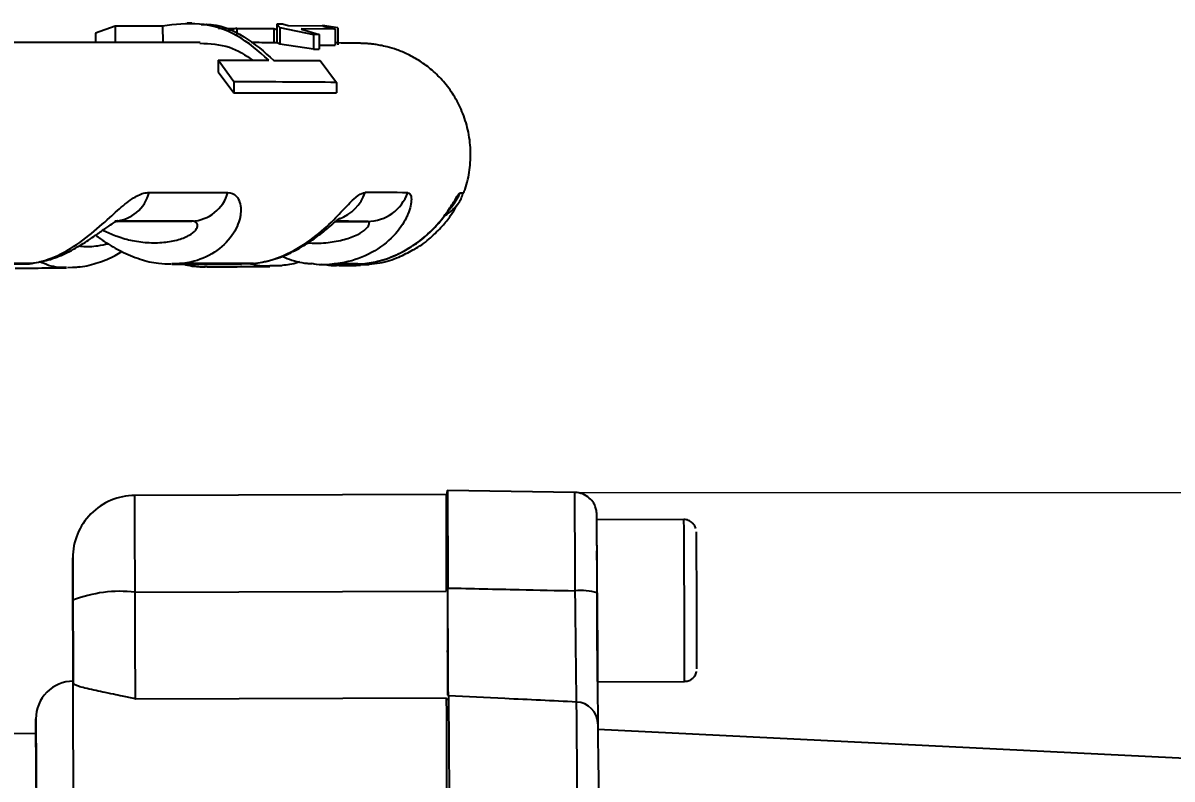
# Model space of a CAD drawing. Header units: millimetres. Extents: x 2451 to 4400, y 944 to 2322.
# Drawn here: x 3946.4 to 4038.7, y 2126.7 to 2187.4 of the extents above; entities that cross this region are included whole.
import ezdxf

# ---------------------------------------------------------------- set-up
doc = ezdxf.new("R2010")
doc.units = ezdxf.units.MM
doc.layers.add('标注', color=3, linetype='Continuous', lineweight=13)
doc.styles.add('SLDTEXTSTYLE1', font='txt.shx', dxfattribs={"width": 0.7, "bigfont": 'gbcbig.shx'})
doc.dimstyles.new('SLDDIMSTYLE12$0', dxfattribs={"dimtxt": 12, "dimasz": 10, "dimexe": 0, "dimexo": 0.0625, "dimgap": 0.875, "dimtad": 1, "dimdec": 1, "dimlfac": 1.8, "dimrnd": 1e-09, "dimzin": 12, "dimdsep": 46, "dimtxsty": 'SLDTEXTSTYLE1', "dimcen": 0.09, "dimdle": 8.16, "dimclrd": 3, "dimclre": 3, "dimadec": 0, "dimazin": 3, "dimtfac": 1, "dimtdec": 1, "dimtofl": 0, "dimtmove": 0, "dimatfit": 3, "dimfxl": 0, "dimfrac": 2, "dimtolj": 1, "dimlwd": 5, "dimlwe": 5, "dimarcsym": 0})

# ---------------------------------------------------------------- blocks, each defined once
blk = doc.blocks.new('*D64')
at = {"layer": 'Defpoints', "color": 0, "transparency": 16777216}
for p in [(3990.759, 2149.696), (3981.136, 1921.669), (4182.564, 1921.669)]:
    blk.add_point(p, dxfattribs=at)
at = {"layer": '标注', "color": 3, "lineweight": 5, "transparency": 16777216}
blk.add_line((3990.822, 2149.696), (4182.564, 2149.696), dxfattribs=at)
at = {"layer": '标注', "color": 3, "linetype": 'Continuous', "lineweight": 5, "transparency": 16777216}
for p, q in [((4182.564, 2139.696), (4182.564, 1931.669)), ((3981.198, 1921.669), (4182.564, 1921.669))]:
    blk.add_line(p, q, dxfattribs=at)
at = {"layer": '标注', "color": 3, "transparency": 16777216}
for points in [[(4180.898, 2139.696), (4184.231, 2139.696), (4182.564, 2149.696)], [(4180.898, 1931.669), (4184.231, 1931.669), (4182.564, 1921.669)]]:
    blk.add_solid(points, dxfattribs=at)
at = {"layer": '标注', "color": 0, "transparency": 16777216, "insert": (4176.689, 2035.683), "char_height": 10, "attachment_point": 5, "rotation": 90, "style": 'SLDTEXTSTYLE1'}
blk.add_mtext('\\A1;230', dxfattribs=at)

msp = doc.modelspace()

# ---------------------------------------------------------------- linework, layer by layer
at = {"color": 7, "linetype": 'Continuous', "lineweight": 25}
for p, q in [((3953.849, 2187.139), (3952.252, 2186.57)), ((3957.654, 2187.14), (3953.849, 2187.139)), ((3953.849, 2187.139), (3953.853, 2185.822)), ((3957.654, 2187.14), (3957.658, 2185.821)), ((3962.149, 2186.961), (3963.607, 2186.974)), ((3963.607, 2186.974), (3962.85, 2186.727)), ((3963.607, 2186.974), (3963.609, 2186.474)), ((3966.595, 2186.931), (3963.608, 2186.91)), ((3966.595, 2186.931), (3966.598, 2185.809)), ((3966.819, 2186.854), (3966.595, 2186.931)), ((3966.818, 2187.304), (3967.076, 2187.032)), ((3967.279, 2187.303), (3966.818, 2187.304)), ((3966.818, 2187.304), (3966.823, 2185.806)), ((3967.076, 2187.032), (3969.771, 2186.46)), ((3967.076, 2187.032), (3967.08, 2185.704)), ((3967.748, 2187.163), (3967.279, 2187.303)), ((3970.519, 2187.148), (3967.748, 2187.163)), ((3971.523, 2186.9), (3968.771, 2186.918)), ((3968.771, 2186.918), (3968.804, 2186.909)), ((3968.804, 2186.909), (3970.236, 2186.458)), ((3971.718, 2186.994), (3970.5, 2187.19)), ((3970.519, 2187.148), (3971.523, 2186.9)), ((3971.523, 2186.9), (3971.527, 2185.618)), ((3971.718, 2186.994), (3971.723, 2185.63)), ((3952.252, 2186.57), (3952.254, 2185.822)), ((3970.236, 2186.458), (3969.771, 2186.46)), ((3969.771, 2186.46), (3969.775, 2185.29)), ((3970.236, 2186.458), (3970.24, 2185.289)), ((3967.08, 2185.704), (3966.85, 2185.795)), ((3969.775, 2185.29), (3967.08, 2185.704)), ((3969.775, 2185.29), (3970.24, 2185.289)), ((3970.239, 2185.624), (3971.527, 2185.618)), ((3963.367, 2182.677), (3962.123, 2184.411)), ((3962.123, 2184.411), (3966.184, 2184.393)), ((3962.123, 2184.411), (3962.126, 2183.456)), ((3966.588, 2184.391), (3970.299, 2184.372)), ((3970.299, 2184.372), (3971.615, 2182.62)), ((3962.126, 2183.456), (3963.37, 2181.788)), ((3963.367, 2182.677), (3963.37, 2181.788)), ((3971.615, 2182.62), (3971.618, 2181.779)), ((3954.012, 2171.455), (3959.999, 2171.48)), ((3971.553, 2171.448), (3974.123, 2171.457)), ((3946.665, 2168.06), (3946.936, 2168.062)), ((3946.936, 2168.062), (3947.263, 2168.099)), ((3947.263, 2168.099), (3947.018, 2168.072)), ((3950.008, 2167.753), (3950.766, 2167.794)), ((3950.405, 2167.774), (3950.731, 2167.776)), ((3950.958, 2167.805), (3950.646, 2167.766)), ((3950.731, 2167.776), (3950.958, 2167.805)), ((3959.188, 2168.066), (3958.388, 2168.06)), ((3959.04, 2168.1), (3959.188, 2168.066)), ((3959.266, 2168.075), (3959.04, 2168.1)), ((3959.188, 2168.066), (3964.863, 2168.061)), ((3964.944, 2168.07), (3959.266, 2168.075)), ((3964.863, 2168.061), (3965.071, 2168.093)), ((3967.061, 2167.886), (3966.273, 2167.881)), ((3967.251, 2167.92), (3967.061, 2167.886)), ((3967.111, 2167.923), (3967.429, 2167.963)), ((3967.143, 2167.895), (3967.251, 2167.92)), ((3970.423, 2168.032), (3970.735, 2167.998)), ((3971.451, 2168.072), (3971.484, 2168.041)), ((3971.562, 2168.05), (3971.451, 2168.072)), ((3974.171, 2167.98), (3973.552, 2167.975)), ((3973.637, 2168.023), (3973.666, 2168.032)), ((3974.247, 2168.011), (3974.171, 2167.98)), ((3974.189, 2167.987), (3974.25, 2167.989)), ((3974.25, 2167.989), (3974.247, 2168.011)), ((3980.419, 2149.521), (3955.419, 2149.442)), ((3990.759, 2149.696), (3980.527, 2149.843)), ((3999.535, 2147.512), (3992.535, 2147.49)), ((4000.487, 2146.797), (4000.414, 2146.994)), ((3980.545, 2144.952), (3980.433, 2144.952)), ((3955.443, 2141.677), (3980.443, 2141.756)), ((3980.458, 2136.952), (3980.57, 2136.952)), ((3992.576, 2134.49), (3999.576, 2134.512)), ((3980.47, 2133.177), (3955.47, 2133.098)), ((3980.579, 2133.048), (3980.475, 2133.079)), ((4143.866, 2123.202), (3992.62, 2130.651)), ((3947.479, 2130.322), (3934.185, 2130.28))]:
    msp.add_line(p, q, dxfattribs=at)
at = {"color": 7, "linetype": 'Continuous', "lineweight": 25, "flags": 128}
for points in [[(3956.57, 2173.784), (3957.407, 2173.785), (3958.231, 2173.785), (3959.043, 2173.785), (3959.841, 2173.785), (3960.626, 2173.785), (3961.398, 2173.785), (3962.157, 2173.785), (3962.902, 2173.785)], [(3959.999, 2171.48), (3959.271, 2171.48), (3958.529, 2171.48), (3957.774, 2171.48), (3957.006, 2171.48), (3956.225, 2171.48), (3955.432, 2171.48), (3954.625, 2171.48), (3953.807, 2171.479)], [(3955.443, 2141.677), (3955.438, 2143.462), (3955.432, 2145.123), (3955.428, 2146.589), (3955.424, 2147.799), (3955.421, 2148.701), (3955.419, 2149.256), (3955.419, 2149.442)], [(3980.529, 2144.952), (3980.528, 2145.495), (3980.525, 2146.97), (3980.524, 2148.187), (3980.524, 2149.095), (3980.525, 2149.655), (3980.527, 2149.843), (3980.531, 2149.65), (3980.536, 2149.086), (3980.542, 2148.174), (3980.548, 2146.953), (3980.554, 2145.475), (3980.561, 2143.805), (3980.567, 2142.012)], [(3992.559, 2136.99), (3992.561, 2136.544), (3992.566, 2135.571), (3992.571, 2134.889), (3992.574, 2134.536), (3992.577, 2134.532), (3992.578, 2134.875), (3992.579, 2135.548), (3992.578, 2136.515), (3992.575, 2137.722), (3992.572, 2139.106), (3992.568, 2140.592), (3992.563, 2142.099), (3992.558, 2143.546), (3992.552, 2144.855), (3992.547, 2145.956), (3992.542, 2146.789), (3992.54, 2147.05)], [(3980.569, 2136.702), (3980.57, 2136.89), (3980.571, 2137.438), (3980.569, 2138.298), (3980.567, 2139.395), (3980.564, 2140.629), (3980.56, 2141.893), (3980.555, 2143.073), (3980.551, 2144.064), (3980.547, 2144.779), (3980.543, 2145.154), (3980.541, 2145.156), (3980.54, 2144.952)], [(3955.47, 2133.098), (3955.469, 2133.492), (3955.467, 2134.124), (3955.464, 2134.979), (3955.461, 2136.035), (3955.457, 2137.266), (3955.453, 2138.64), (3955.448, 2140.123), (3955.443, 2141.677)], [(3980.566, 2136.952), (3980.566, 2136.893), (3980.569, 2136.702)], [(3950.466, 2134.328), (3950.466, 2134.417), (3950.466, 2134.48), (3950.466, 2134.516), (3950.466, 2134.526)], [(3950.493, 2125.784), (3950.486, 2128.061), (3950.48, 2130.005), (3950.475, 2131.609), (3950.471, 2132.867), (3950.468, 2133.774), (3950.466, 2134.328)], [(3980.609, 2133.35), (3980.623, 2132.118), (3980.638, 2130.525), (3980.654, 2128.578), (3980.671, 2126.284), (3980.688, 2123.651), (3980.707, 2120.689), (3980.726, 2117.409), (3980.745, 2113.825), (3980.765, 2109.948), (3980.786, 2105.794), (3980.807, 2101.378), (3980.828, 2096.717), (3980.85, 2091.828), (3980.872, 2086.73), (3980.893, 2081.441), (3980.915, 2075.982), (3980.937, 2070.372), (3980.958, 2064.634), (3980.979, 2058.788), (3981, 2052.857)], [(3991.293, 2052.768), (3991.273, 2058.67), (3991.252, 2064.487), (3991.23, 2070.198), (3991.209, 2075.78), (3991.187, 2081.212), (3991.166, 2086.475), (3991.144, 2091.548), (3991.123, 2096.413), (3991.102, 2101.051), (3991.081, 2105.445), (3991.06, 2109.579), (3991.04, 2113.436), (3991.021, 2117.002), (3991.002, 2120.265), (3990.983, 2123.211), (3990.966, 2125.831), (3990.949, 2128.112), (3990.933, 2130.049), (3990.918, 2131.632), (3990.904, 2132.856)], [(3992.615, 2131.091), (3992.629, 2129.889), (3992.643, 2128.335), (3992.659, 2126.434), (3992.675, 2124.194), (3992.693, 2121.623), (3992.711, 2118.73), (3992.729, 2115.527), (3992.749, 2112.026), (3992.768, 2108.239), (3992.788, 2104.181), (3992.809, 2099.868), (3992.83, 2095.314), (3992.851, 2090.538), (3992.872, 2085.558), (3992.893, 2080.391), (3992.914, 2075.058), (3992.935, 2069.578), (3992.956, 2063.972), (3992.977, 2058.261), (3992.997, 2052.467)], [(3947.493, 2125.986), (3947.488, 2127.548), (3947.484, 2128.766), (3947.481, 2129.636), (3947.479, 2130.155), (3947.479, 2130.322)]]:
    msp.add_lwpolyline(points, dxfattribs=at)
at = {"color": 7, "linetype": 'Continuous', "lineweight": 25}
for centre, radius, start, end in [((3953.615, 2174.518), 3.045, 273.61426, 346.05263), ((3959.856, 2174.641), 3.165, 272.60164, 344.30287), ((3970.65, 2174.905), 3.463, 290.28626, 340.90491), ((3969.834, 404.421), 1769.357, 89.756818, 89.867599), ((3974.081, 2174.918), 3.462, 270.69377, 340.47257), ((3978.189, 2174.978), 3.562, 318.96421, 339.37274), ((3981.595, 2172.357), 1.369, 80.42439, 93.03813), ((3967.189, 549.198), 1622.274, 89.75509, 89.842169), ((3955.435, 2144.442), 5, 90.18036, 180.18036), ((3044.3, 2140.981), 946.499, 0.048893, 0.527554), ((2616.472, 2136.666), 1383.105, 359.910754, 0.449286), ((1884.564, 2135.352), 2108.01, 0.170586, 0.315836), ((2708.274, 2136.952), 1292.299, 359.936319, 0.424018), ((3121.461, 2138.253), 871.108, 359.916926, 0.443114), ((3954.246, 2131.394), 10.353, 83.35892, 111.53776), ((3991.248, 2136.937), 4.873, 74.3176, 95.28582), ((3950.475, 2131.526), 3, 90.18036, 180.18036), ((3990.831, 2131.074), 1.784, 0.56874, 87.64469)]:
    msp.add_arc(centre, radius, start, end, dxfattribs=at)
for points, knots in [([(3966.184, 2184.393), (3965.367, 2185.121), (3963.733, 2186.576), (3960.664, 2187.526), (3958.637, 2187.266), (3957.654, 2187.14)], [0, 0, 0, 0, 0.339877, 0.67978, 1, 1, 1, 1]), ([(3959.99, 2187.367), (3959.911, 2187.367), (3959.794, 2187.367), (3959.657, 2187.367), (3959.613, 2187.368)], [0, 0, 0, 0, 0.675136, 1, 1, 1, 1]), ([(3960.745, 2187.265), (3960.888, 2187.275), (3962.078, 2187.353), (3964.237, 2186.454), (3965.82, 2185.065), (3966.588, 2184.391)], [0, 0, 0, 0, 0.065689, 0.546738, 1, 1, 1, 1]), ([(3960.663, 2185.819), (3960.031, 2185.819), (3958.47, 2185.821), (3955.652, 2185.822), (3952.262, 2185.822), (3948.592, 2185.821), (3944.665, 2185.819), (3940.487, 2185.816), (3936.065, 2185.812), (3931.412, 2185.806), (3926.535, 2185.799), (3921.447, 2185.792), (3916.159, 2185.783), (3910.681, 2185.773), (3905.027, 2185.762), (3899.209, 2185.75), (3893.239, 2185.737), (3887.131, 2185.723), (3880.899, 2185.708), (3874.555, 2185.692), (3868.115, 2185.675), (3861.592, 2185.658), (3855.001, 2185.64), (3848.356, 2185.621), (3841.673, 2185.601), (3834.965, 2185.58), (3828.248, 2185.559), (3821.536, 2185.538), (3814.845, 2185.515), (3808.189, 2185.493), (3801.583, 2185.47), (3795.042, 2185.446), (3788.579, 2185.422), (3782.21, 2185.398), (3775.948, 2185.374), (3769.808, 2185.35), (3763.802, 2185.325), (3757.945, 2185.301), (3752.248, 2185.276), (3746.725, 2185.251), (3741.388, 2185.227), (3736.249, 2185.203), (3731.319, 2185.178), (3726.608, 2185.155), (3722.128, 2185.131), (3717.888, 2185.108), (3713.897, 2185.085), (3710.164, 2185.063), (3706.698, 2185.041), (3703.505, 2185.02), (3700.593, 2184.999), (3697.968, 2184.98), (3695.635, 2184.96), (3693.598, 2184.942), (3691.861, 2184.924), (3690.423, 2184.907), (3689.285, 2184.891), (3688.412, 2184.873), (3687.98, 2184.862), (3687.557, 2184.84), (3687.22, 2184.813), (3686.801, 2184.762), (3686.283, 2184.674), (3685.569, 2184.502), (3684.684, 2184.198), (3683.678, 2183.715), (3682.629, 2183.025), (3681.608, 2182.112), (3680.683, 2180.972), (3679.931, 2179.636), (3679.411, 2178.155), (3679.15, 2176.544), (3679.192, 2174.897), (3679.534, 2173.314), (3680.107, 2171.909), (3680.855, 2170.695), (3681.726, 2169.675), (3682.672, 2168.848), (3683.642, 2168.209), (3684.584, 2167.746), (3685.43, 2167.44), (3686.135, 2167.257), (3686.664, 2167.158), (3686.96, 2167.117), (3687.057, 2167.107), (3687.075, 2167.106)], [0, 0, 0, 0, 0.011068, 0.027371, 0.043668, 0.059961, 0.076251, 0.092539, 0.108825, 0.12511, 0.141394, 0.157678, 0.173961, 0.190243, 0.206526, 0.222808, 0.239089, 0.255371, 0.271652, 0.287933, 0.304214, 0.320495, 0.336776, 0.353057, 0.369337, 0.385618, 0.401899, 0.418179, 0.43446, 0.450741, 0.467022, 0.483303, 0.499583, 0.515864, 0.532145, 0.548427, 0.564708, 0.580989, 0.597271, 0.613553, 0.629835, 0.646118, 0.662401, 0.678685, 0.694969, 0.711254, 0.727541, 0.743829, 0.760118, 0.776411, 0.792707, 0.809009, 0.825319, 0.841643, 0.857988, 0.874375, 0.890848, 0.907537, 0.925013, 0.930439, 0.933629, 0.935429, 0.937142, 0.938982, 0.941367, 0.944148, 0.947167, 0.950511, 0.954091, 0.957813, 0.961613, 0.965454, 0.969628, 0.973523, 0.977176, 0.980618, 0.983863, 0.986909, 0.989742, 0.992329, 0.994596, 0.996456, 0.998026, 0.999619, 1, 1, 1, 1]), ([(3960.656, 2185.764), (3961.464, 2185.731), (3962.996, 2185.667), (3964.311, 2184.806), (3964.933, 2184.399)], [0, 0, 0, 0, 0.52676, 1, 1, 1, 1]), ([(3966.851, 2185.808), (3966.701, 2185.809), (3966.094, 2185.81), (3965.344, 2185.812), (3964.78, 2185.813)], [0, 0, 0, 0, 0.247795, 1, 1, 1, 1]), ([(3974.164, 2185.726), (3974.043, 2185.734), (3973.797, 2185.751), (3973.545, 2185.758), (3973.143, 2185.769), (3972.531, 2185.778), (3971.845, 2185.784), (3971.527, 2185.787)], [0, 0, 0, 0, 0.095523, 0.192934, 0.399313, 0.721241, 1, 1, 1, 1]), ([(3981.787, 2173.686), (3981.842, 2173.808), (3982.112, 2174.41), (3982.34, 2175.592), (3982.442, 2177.199), (3982.229, 2178.794), (3981.754, 2180.28), (3981.077, 2181.581), (3980.255, 2182.689), (3979.337, 2183.602), (3978.372, 2184.324), (3977.41, 2184.865), (3976.512, 2185.238), (3975.74, 2185.471), (3975.129, 2185.603), (3974.678, 2185.674), (3974.363, 2185.71), (3974.232, 2185.721), (3974.164, 2185.726)], [0, 0, 0, 0, 0.022403, 0.110753, 0.199664, 0.292265, 0.37894, 0.460509, 0.53743, 0.609803, 0.67745, 0.739844, 0.795776, 0.843, 0.881478, 0.917042, 0.956828, 1, 1, 1, 1]), ([(3971.615, 2182.62), (3970.398, 2182.629), (3967.958, 2182.647), (3964.9, 2182.667), (3963.367, 2182.677)], [0, 0, 0, 0, 0.498872, 1, 1, 1, 1]), ([(3963.37, 2181.788), (3964.718, 2181.787), (3967.419, 2181.785), (3970.023, 2181.782), (3971.345, 2181.779), (3971.618, 2181.779)], [0, 0, 0, 0, 0.441463, 0.884487, 1, 1, 1, 1]), ([(3947.018, 2168.072), (3947.239, 2168.107), (3948.14, 2168.253), (3949.758, 2168.898), (3951.693, 2170.225), (3953.307, 2171.679), (3954.433, 2172.702), (3955.335, 2173.379), (3956.001, 2173.733), (3956.426, 2173.771), (3956.57, 2173.784)], [0, 0, 0, 0, 0.062297, 0.254425, 0.448238, 0.62296, 0.75825, 0.824928, 0.940467, 1, 1, 1, 1]), ([(3962.902, 2173.785), (3963.148, 2173.728), (3963.483, 2173.65), (3963.88, 2173.064), (3963.98, 2172.432), (3963.816, 2171.396), (3963.298, 2170.225), (3961.896, 2168.899), (3960.405, 2168.257), (3959.486, 2168.11), (3959.266, 2168.075)], [0, 0, 0, 0, 0.128176, 0.175318, 0.341035, 0.377352, 0.552541, 0.746872, 0.939514, 1, 1, 1, 1]), ([(3964.944, 2168.07), (3965.182, 2168.105), (3966.191, 2168.252), (3967.962, 2168.892), (3969.981, 2170.219), (3971.511, 2171.671), (3972.452, 2172.694), (3973.132, 2173.369), (3973.585, 2173.722), (3973.837, 2173.76), (3973.923, 2173.772)], [0, 0, 0, 0, 0.059621, 0.252298, 0.446663, 0.621884, 0.75756, 0.824428, 0.940297, 1, 1, 1, 1]), ([(3977.344, 2173.761), (3977.455, 2173.704), (3977.606, 2173.625), (3977.661, 2173.038), (3977.53, 2172.406), (3977.06, 2171.369), (3976.25, 2170.197), (3974.52, 2168.87), (3972.816, 2168.232), (3971.799, 2168.084), (3971.562, 2168.05)], [0, 0, 0, 0, 0.128421, 0.175652, 0.341686, 0.378073, 0.553597, 0.748298, 0.941308, 1, 1, 1, 1]), ([(3973.715, 2168.031), (3973.96, 2168.065), (3975.011, 2168.212), (3976.819, 2168.85), (3978.784, 2170.175), (3980.127, 2171.627), (3980.819, 2172.648), (3981.229, 2173.322), (3981.439, 2173.674), (3981.501, 2173.711), (3981.522, 2173.724)], [0, 0, 0, 0, 0.058382, 0.251312, 0.445934, 0.621385, 0.757241, 0.824196, 0.940219, 1, 1, 1, 1]), ([(3980.329, 2171.931), (3980.401, 2171.97), (3980.688, 2172.125), (3981.156, 2172.573), (3981.597, 2173.128), (3981.735, 2173.551), (3981.781, 2173.691)], [0, 0, 0, 0, 0.109812, 0.436701, 0.813871, 1, 1, 1, 1]), ([(3977.315, 2169.266), (3977.512, 2169.373), (3978.135, 2169.711), (3978.995, 2170.435), (3979.849, 2171.306), (3980.412, 2172.021), (3980.738, 2172.485), (3980.868, 2172.669), (3980.857, 2172.655), (3980.855, 2172.651)], [0, 0, 0, 0, 0.103184, 0.327259, 0.534957, 0.727275, 0.863378, 0.968175, 1, 1, 1, 1]), ([(3977.762, 2169.172), (3977.845, 2169.213), (3978.37, 2169.472), (3979.185, 2170.13), (3980.128, 2171.049), (3980.8, 2171.918), (3981.203, 2172.559), (3981.321, 2172.775), (3981.355, 2172.836)], [0, 0, 0, 0, 0.044484, 0.28097, 0.513973, 0.724586, 0.922464, 1, 1, 1, 1]), ([(3947.158, 2168.089), (3947.597, 2168.164), (3948.507, 2168.318), (3949.838, 2168.853), (3951.105, 2169.55), (3952.164, 2170.267), (3953.001, 2170.869), (3953.571, 2171.253), (3953.94, 2171.467), (3954.065, 2171.51), (3954.036, 2171.503), (3954.029, 2171.502)], [0, 0, 0, 0, 0.154663, 0.320176, 0.485374, 0.63595, 0.741907, 0.839355, 0.907796, 0.979537, 1, 1, 1, 1]), ([(3952.854, 2170.76), (3952.917, 2170.728), (3953.273, 2170.546), (3954.093, 2170.204), (3955.28, 2169.875), (3956.596, 2169.715), (3957.894, 2169.757), (3959.053, 2169.993), (3959.94, 2170.382), (3960.426, 2170.844), (3960.487, 2171.164), (3960.38, 2171.383), (3960.208, 2171.472), (3960.033, 2171.478), (3959.999, 2171.48)], [0, 0, 0, 0, 0.019392, 0.109873, 0.222719, 0.35201, 0.48298, 0.605124, 0.717075, 0.807262, 0.878164, 0.907576, 0.982405, 1, 1, 1, 1]), ([(3964.988, 2168.088), (3965.439, 2168.155), (3966.393, 2168.298), (3967.786, 2168.828), (3969.101, 2169.539), (3970.208, 2170.323), (3971.066, 2171.033), (3971.599, 2171.492), (3971.893, 2171.723), (3971.908, 2171.732), (3971.913, 2171.736)], [0, 0, 0, 0, 0.151854, 0.321794, 0.48883, 0.643679, 0.776694, 0.885696, 0.956143, 1, 1, 1, 1]), ([(3969.342, 2169.741), (3969.385, 2169.735), (3969.924, 2169.67), (3970.917, 2169.746), (3972.235, 2169.964), (3973.301, 2170.358), (3973.988, 2170.819), (3974.222, 2171.14), (3974.281, 2171.359), (3974.229, 2171.449), (3974.14, 2171.455), (3974.123, 2171.457)], [0, 0, 0, 0, 0.017377, 0.215983, 0.401204, 0.570968, 0.70773, 0.815247, 0.859847, 0.973319, 1, 1, 1, 1]), ([(3952.27, 2170.348), (3952.526, 2170.162), (3953.169, 2169.697), (3954.365, 2168.994), (3955.8, 2168.403), (3957.166, 2168.063), (3958.007, 2168.054), (3958.349, 2168.05)], [0, 0, 0, 0, 0.145408, 0.364911, 0.61128, 0.841482, 1, 1, 1, 1]), ([(3950.958, 2169.497), (3951.027, 2169.486), (3951.495, 2169.412), (3952.281, 2169.455), (3953.004, 2169.607), (3953.28, 2169.665)], [0, 0, 0, 0, 0.09799, 0.656329, 1, 1, 1, 1]), ([(3973.715, 2168.048), (3974.178, 2168.116), (3975.16, 2168.263), (3976.384, 2168.705), (3977.07, 2169.118), (3977.315, 2169.266)], [0, 0, 0, 0, 0.3635764, 0.7722098, 1, 1, 1, 1]), ([(3950.842, 2167.798), (3950.906, 2167.801), (3951.456, 2167.826), (3952.474, 2168.134), (3953.597, 2168.56), (3954.208, 2168.924), (3954.387, 2169.03)], [0, 0, 0, 0, 0.05234, 0.448399, 0.838938, 1, 1, 1, 1]), ([(3967.248, 2168.669), (3967.383, 2168.608), (3968.018, 2168.318), (3968.84, 2168.107), (3969.516, 2168.078), (3969.643, 2168.072)], [0, 0, 0, 0, 0.1788, 0.84493, 1, 1, 1, 1]), ([(3974.245, 2168.024), (3974.533, 2168.052), (3975.351, 2168.129), (3976.559, 2168.517), (3977.389, 2168.969), (3977.762, 2169.172)], [0, 0, 0, 0, 0.2306226, 0.6549298, 1, 1, 1, 1]), ([(3913.789, 2168.011), (3915.885, 2168.015), (3920.081, 2168.023), (3927.089, 2168.036), (3934.697, 2168.048), (3941.601, 2168.057), (3945.466, 2168.06), (3946.936, 2168.062)], [0, 0, 0, 0, 0.166513, 0.33352, 0.587387, 0.843017, 1, 1, 1, 1]), ([(3947.018, 2168.072), (3944.183, 2168.069), (3938.484, 2168.064), (3929.68, 2168.051), (3921.409, 2168.037), (3916.335, 2168.027), (3913.792, 2168.022)], [0, 0, 0, 0, 0.297042, 0.596928, 0.798027, 1, 1, 1, 1]), ([(3945.805, 2167.702), (3946.634, 2167.707), (3948.08, 2167.715), (3949.386, 2167.723), (3949.943, 2167.727)], [0, 0, 0, 0, 0.5733996, 1, 1, 1, 1]), ([(3946.665, 2168.06), (3946.795, 2168.052), (3946.945, 2168.043), (3947.094, 2168.076), (3947.114, 2168.08)], [0, 0, 0, 0, 0.867243, 1, 1, 1, 1]), ([(3949.943, 2167.764), (3949.717, 2167.754), (3948.932, 2167.721), (3948.249, 2168.009), (3947.763, 2168.214)], [0, 0, 0, 0, 0.288107, 1, 1, 1, 1]), ([(3958.388, 2168.021), (3959.351, 2168.02), (3961.28, 2168.019), (3963.108, 2168.016), (3963.924, 2168.015), (3963.986, 2168.015)], [0, 0, 0, 0, 0.4793077, 0.9607632, 1, 1, 1, 1]), ([(3959.381, 2168.02), (3959.481, 2167.991), (3960.038, 2167.831), (3960.612, 2167.818), (3961.082, 2167.808)], [0, 0, 0, 0, 0.178972, 1, 1, 1, 1]), ([(3959.716, 2168.02), (3959.964, 2167.943), (3960.47, 2167.786), (3960.967, 2167.822), (3961.22, 2167.84)], [0, 0, 0, 0, 0.490257, 1, 1, 1, 1]), ([(3961.221, 2167.801), (3961.271, 2167.801), (3962.279, 2167.808), (3963.953, 2167.822), (3965.586, 2167.835), (3966.26, 2167.841), (3966.273, 2167.841)], [0, 0, 0, 0, 0.0253147, 0.5079042, 0.990757, 1, 1, 1, 1]), ([(3964.719, 2168.052), (3964.745, 2168.051), (3964.817, 2168.049), (3964.888, 2168.066), (3964.933, 2168.077)], [0, 0, 0, 0, 0.3642934, 1, 1, 1, 1]), ([(3966.273, 2167.881), (3965.997, 2167.861), (3965.471, 2167.824), (3964.992, 2167.979), (3964.764, 2168.052)], [0, 0, 0, 0, 0.525138, 1, 1, 1, 1]), ([(3967.429, 2167.963), (3967.632, 2167.98), (3968.059, 2168.016), (3968.468, 2168.16), (3968.683, 2168.236)], [0, 0, 0, 0, 0.4748567, 1, 1, 1, 1]), ([(3971.484, 2168.041), (3970.928, 2167.976), (3970.313, 2167.904), (3969.708, 2168.053), (3969.651, 2168.067)], [0, 0, 0, 0, 0.905518, 1, 1, 1, 1]), ([(3970.491, 2167.993), (3970.682, 2167.992), (3971.331, 2167.988), (3972.034, 2167.982), (3972.406, 2167.977), (3972.558, 2167.975)], [0, 0, 0, 0, 0.198554, 0.673678, 1, 1, 1, 1]), ([(3970.739, 2167.99), (3970.817, 2167.97), (3971.178, 2167.876), (3971.547, 2167.913), (3971.836, 2167.942)], [0, 0, 0, 0, 0.21639, 1, 1, 1, 1]), ([(3971.484, 2168.041), (3971.678, 2168.04), (3972.597, 2168.035), (3973.178, 2168.028), (3973.637, 2168.023)], [0, 0, 0, 0, 0.21015, 1, 1, 1, 1]), ([(3973.715, 2168.031), (3973.466, 2168.034), (3972.923, 2168.041), (3972.04, 2168.047), (3971.562, 2168.05)], [0, 0, 0, 0, 0.458701, 1, 1, 1, 1]), ([(3971.836, 2167.902), (3972.03, 2167.905), (3972.608, 2167.913), (3973.117, 2167.923), (3973.442, 2167.934), (3973.552, 2167.938)], [0, 0, 0, 0, 0.249005, 0.744248, 1, 1, 1, 1]), ([(3992.542, 2146.969), (3992.542, 2146.989), (3992.541, 2147.298), (3992.538, 2147.65), (3992.536, 2147.862), (3992.533, 2147.949), (3992.531, 2147.999), (3992.527, 2148.06), (3992.508, 2148.225), (3992.444, 2148.496), (3992.266, 2148.879), (3991.935, 2149.277), (3991.416, 2149.612), (3991, 2149.666), (3990.789, 2149.693)], [0, 0, 0, 0, 0.016673, 0.25794, 0.500753, 0.543723, 0.560928, 0.573898, 0.591024, 0.648153, 0.706901, 0.797085, 0.897562, 1, 1, 1, 1]), ([(4000.414, 2146.994), (4000.368, 2147.066), (4000.258, 2147.235), (3999.991, 2147.42), (3999.725, 2147.52), (3999.57, 2147.502), (3999.533, 2147.498)], [0, 0, 0, 0, 0.236883, 0.563518, 0.896828, 1, 1, 1, 1]), ([(3950.445, 2141.024), (3950.444, 2141.468), (3950.441, 2142.388), (3950.437, 2143.519), (3950.435, 2144.287), (3950.435, 2144.381), (3950.435, 2144.426)], [0, 0, 0, 0, 0.241665, 0.5, 0.758335, 1, 1, 1, 1]), ([(3950.435, 2144.426), (3950.435, 2144.379), (3950.435, 2144.282), (3950.437, 2143.509), (3950.441, 2142.374), (3950.444, 2141.454), (3950.445, 2141.009)], [0, 0, 0, 0, 0.241665, 0.5, 0.758335, 1, 1, 1, 1]), ([(3980.609, 2133.35), (3980.606, 2133.633), (3980.601, 2134.197), (3980.59, 2136.219), (3980.578, 2138.87), (3980.571, 2140.964), (3980.567, 2142.012)], [0, 0, 0, 0, 0.250047, 0.499449, 0.749396, 1, 1, 1, 1]), ([(3980.567, 2142.012), (3982.477, 2141.97), (3985.888, 2141.895), (3989.298, 2141.821), (3990.799, 2141.789)], [0, 0, 0, 0, 0.56, 1, 1, 1, 1]), ([(3990.904, 2132.856), (3990.901, 2133.147), (3990.895, 2133.728), (3990.871, 2135.821), (3990.838, 2138.565), (3990.812, 2140.714), (3990.799, 2141.789)], [0, 0, 0, 0, 0.249744, 0.499535, 0.749623, 1, 1, 1, 1]), ([(3992.565, 2141.629), (3992.568, 2140.679), (3992.575, 2138.784), (3992.585, 2136.185), (3992.596, 2133.856), (3992.607, 2131.956), (3992.612, 2131.38), (3992.615, 2131.091)], [0, 0, 0, 0, 0.187272, 0.373654, 0.560801, 0.77997, 1, 1, 1, 1]), ([(3980.549, 2136.952), (3980.549, 2136.752), (3980.552, 2135.66), (3980.552, 2134.265), (3980.551, 2133.684), (3980.55, 2133.394)], [0, 0, 0, 0, 0.101068, 0.54993, 1, 1, 1, 1]), ([(3999.573, 2134.527), (3999.616, 2134.523), (3999.773, 2134.508), (4000.017, 2134.602), (4000.252, 2134.763), (4000.406, 2134.945), (4000.496, 2135.117), (4000.537, 2135.236), (4000.547, 2135.291), (4000.548, 2135.297)], [0, 0, 0, 0, 0.094992, 0.349782, 0.553979, 0.72603, 0.870276, 0.986149, 1, 1, 1, 1]), ([(3955.47, 2133.098), (3955.123, 2133.175), (3954.528, 2133.307), (3953.639, 2133.491), (3952.859, 2133.654), (3951.817, 2133.876), (3950.756, 2134.12), (3950.558, 2134.262), (3950.466, 2134.328)], [0, 0, 0, 0, 0.146377, 0.25067, 0.383086, 0.500511, 0.768989, 1, 1, 1, 1]), ([(3990.904, 2132.856), (3988.982, 2132.949), (3985.55, 2133.113), (3982.119, 2133.278), (3980.609, 2133.35)], [0, 0, 0, 0, 0.56, 1, 1, 1, 1]), ([(3947.475, 2131.517), (3947.475, 2131.435), (3947.476, 2131.269), (3947.48, 2129.836), (3947.488, 2127.487), (3947.499, 2124.117), (3947.512, 2119.755), (3947.529, 2114.455), (3947.548, 2108.293), (3947.57, 2101.367), (3947.594, 2093.82), (3947.619, 2085.791), (3947.646, 2077.421), (3947.673, 2068.744), (3947.701, 2059.751), (3947.731, 2050.414), (3947.761, 2040.739), (3947.792, 2030.854), (3947.824, 2020.9), (3947.855, 2011.065), (3947.885, 2001.496), (3947.914, 1992.337), (3947.941, 1983.744), (3947.965, 1975.835), (3947.988, 1968.623), (3948.001, 1964.414), (3948.008, 1962.329)], [0, 0, 0, 0, 0.0399548, 0.080647, 0.1220275, 0.1644133, 0.2070901, 0.25, 0.2929078, 0.3355847, 0.3779725, 0.419351, 0.4600437, 0.5, 0.5399543, 0.580647, 0.6220275, 0.6644133, 0.7070901, 0.75, 0.7929078, 0.8355847, 0.8779725, 0.919351, 0.9600442, 1, 1, 1, 1]), ([(3947.479, 2130.322), (3947.478, 2130.59), (3947.476, 2131.372), (3947.475, 2131.46), (3947.475, 2131.517)], [0, 0, 0, 0, 0.3421793, 1, 1, 1, 1])]:
    msp.add_open_spline(points, degree=3, knots=knots, dxfattribs=at)
for points in [[(3980.419, 2149.521), (3980.419, 2149.41), (3980.42, 2149.188), (3980.425, 2147.44), (3980.433, 2144.904), (3980.44, 2142.805), (3980.443, 2141.756)], [(3950.466, 2134.328), (3950.463, 2135.365), (3950.457, 2137.44), (3950.449, 2139.829), (3950.445, 2141.024)], [(3950.445, 2141.009), (3950.449, 2139.814), (3950.457, 2137.423), (3950.463, 2135.343), (3950.466, 2134.304)], [(3980.723, 2052.834), (3980.713, 2056.135), (3980.692, 2062.735), (3980.662, 2072.306), (3980.633, 2081.507), (3980.606, 2090.227), (3980.58, 2098.379), (3980.556, 2105.878), (3980.535, 2112.645), (3980.516, 2118.609), (3980.5, 2123.715), (3980.487, 2127.883), (3980.477, 2131.163), (3980.472, 2132.506), (3980.47, 2133.177)]]:
    msp.add_open_spline(points, degree=3, dxfattribs=at)

# ---------------------------------------------------------------- dimensions: what is measured, and where the dimension line sits
at = {"layer": '标注'}
dim = msp.add_linear_dim(base=(4182.564, 1921.669), p1=(3990.759, 2149.696), p2=(3981.136, 1921.669), angle=90, text='230', dimstyle='SLDDIMSTYLE12$0', override={"dimtxt": 10, "dimtdec": 3, "dimtzin": 0}, dxfattribs=at)
dim.commit()
dim.dimension.update_dxf_attribs({"geometry": '*D64', "text_midpoint": (4176.689, 2035.683)})

doc.saveas('drawing.dxf')
